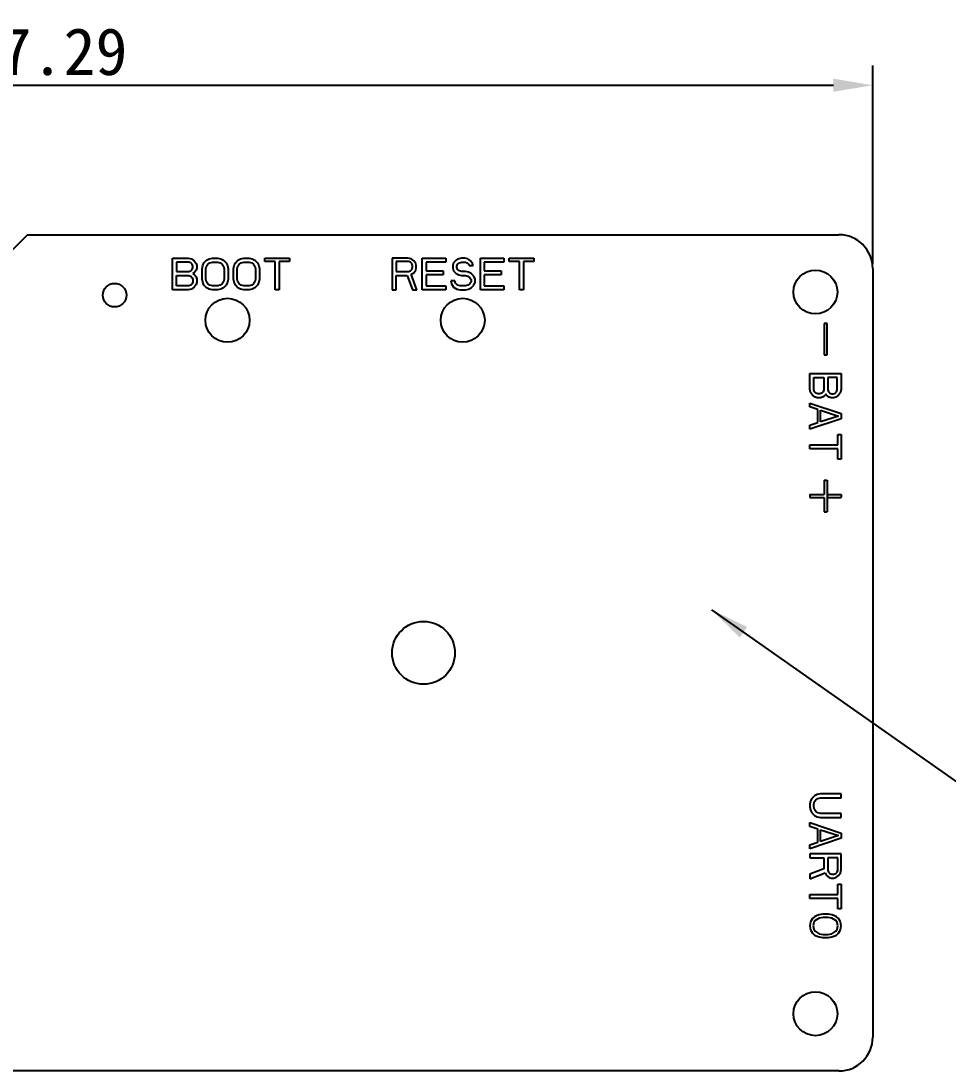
# Model space of a CAD drawing. Header units: millimetres. Extents: x 16785 to 17171, y 29514 to 29787.
# Drawn here: x 16930.3 to 16989.4, y 29668.3 to 29735.2 of the extents above; entities that cross this region are included whole.
import ezdxf

# ---------------------------------------------------------------- set-up
doc = ezdxf.new("R2010")
doc.units = ezdxf.units.MM
doc.header["$PDMODE"] = 2
doc.styles.get("Standard").update_dxf_attribs({"font": ''})
doc.styles.get('Standard').set_extended_font_data('SimSun')
doc.dimstyles.new('ISO-25', dxfattribs={"dimtxt": 3, "dimasz": 2.5, "dimexe": 1.25, "dimexo": 0.3, "dimtad": 1, "dimdsep": 46, "dimtxsty": 'Standard', "dimcen": 2.5, "dimclrd": 5, "dimclre": 5, "dimadec": 0, "dimazin": 0, "dimtfac": 1, "dimtmove": 0, "dimatfit": 3, "dimfxl": 1, "dimarcsym": 0})

# ---------------------------------------------------------------- blocks, each defined once
blk = doc.blocks.new('*D12')
at = {"color": 5, "lineweight": -2}
for p, q in [((16877.28, 29719.707), (16877.28, 29732.338)), ((16984.57, 29719.707), (16984.57, 29732.338)), ((16879.78, 29731.088), (16982.07, 29731.088))]:
    blk.add_line(p, q, dxfattribs=at)
at = {"color": 5}
for points in [[(16879.78, 29731.505), (16879.78, 29730.671), (16877.28, 29731.088)], [(16982.07, 29731.505), (16982.07, 29730.671), (16984.57, 29731.088)]]:
    blk.add_solid(points, dxfattribs=at)
at = {"layer": 'Defpoints', "color": 0}
for p in [(16984.57, 29731.088), (16877.28, 29719.407), (16984.57, 29719.407)]:
    blk.add_point(p, dxfattribs=at)
at = {"color": 0, "insert": (16930.925, 29733.213), "char_height": 3, "attachment_point": 5}
blk.add_mtext('107.29', dxfattribs=at)

msp = doc.modelspace()

# ---------------------------------------------------------------- linework, layer by layer
at = {"color": 7, "linetype": 'Continuous'}
for p, q in [((16930.68, 29721.557), (16929.68, 29720.557)), ((16930.68, 29721.557), (16982.42, 29721.557)), ((16984.57, 29719.407), (16984.57, 29670.407)), ((16982.42, 29668.257), (16879.43, 29668.257))]:
    msp.add_line(p, q, dxfattribs=at)
at = {"color": 4, "linetype": 'Continuous'}
for p, q in [((16939.925, 29718.057), (16939.925, 29720.057)), ((16939.925, 29720.057), (16940.925, 29720.057)), ((16940.175, 29719.801), (16940.175, 29719.205)), ((16940.967, 29719.801), (16940.175, 29719.801)), ((16940.925, 29720.057), (16941.133, 29720.014)), ((16941.092, 29719.759), (16940.967, 29719.801)), ((16941.175, 29719.674), (16941.092, 29719.759)), ((16941.133, 29720.014), (16941.3, 29719.886)), ((16941.217, 29719.546), (16941.175, 29719.674)), ((16941.217, 29719.461), (16941.217, 29719.546)), ((16941.3, 29719.886), (16941.425, 29719.716)), ((16941.425, 29719.716), (16941.467, 29719.588)), ((16941.467, 29719.588), (16941.467, 29719.418)), ((16941.8, 29719.376), (16941.842, 29719.588)), ((16941.842, 29719.588), (16941.925, 29719.759)), ((16941.925, 29719.759), (16942.092, 29719.929)), ((16942.05, 29719.376), (16942.092, 29719.546)), ((16942.092, 29719.929), (16942.258, 29720.014)), ((16942.092, 29719.546), (16942.175, 29719.674)), ((16942.175, 29719.674), (16942.3, 29719.759)), ((16942.258, 29720.014), (16942.467, 29720.057)), ((16942.3, 29719.759), (16942.467, 29719.801)), ((16942.467, 29720.057), (16942.8, 29720.057)), ((16942.467, 29719.801), (16942.8, 29719.801)), ((16942.8, 29720.057), (16943.008, 29720.014)), ((16942.8, 29719.801), (16942.967, 29719.759)), ((16942.967, 29719.759), (16943.092, 29719.674)), ((16943.008, 29720.014), (16943.175, 29719.929)), ((16943.092, 29719.674), (16943.175, 29719.546)), ((16943.175, 29719.929), (16943.342, 29719.759)), ((16943.175, 29719.546), (16943.217, 29719.376)), ((16943.342, 29719.759), (16943.425, 29719.588)), ((16943.425, 29719.588), (16943.467, 29719.376)), ((16943.8, 29719.376), (16943.842, 29719.588)), ((16943.842, 29719.588), (16943.925, 29719.759)), ((16943.925, 29719.759), (16944.092, 29719.929)), ((16944.05, 29719.376), (16944.092, 29719.546)), ((16944.092, 29719.929), (16944.258, 29720.014)), ((16944.092, 29719.546), (16944.175, 29719.674)), ((16944.175, 29719.674), (16944.3, 29719.759)), ((16944.258, 29720.014), (16944.467, 29720.057)), ((16944.3, 29719.759), (16944.467, 29719.801)), ((16944.467, 29720.057), (16944.8, 29720.057)), ((16944.467, 29719.801), (16944.8, 29719.801)), ((16944.8, 29720.057), (16945.008, 29720.014)), ((16944.8, 29719.801), (16944.967, 29719.759)), ((16944.967, 29719.759), (16945.092, 29719.674)), ((16945.008, 29720.014), (16945.175, 29719.929)), ((16945.092, 29719.674), (16945.175, 29719.546)), ((16945.175, 29719.929), (16945.342, 29719.759)), ((16945.175, 29719.546), (16945.217, 29719.376)), ((16945.342, 29719.759), (16945.425, 29719.588)), ((16945.425, 29719.588), (16945.467, 29719.376)), ((16945.8, 29719.844), (16945.8, 29720.057)), ((16945.8, 29720.057), (16947.383, 29720.057)), ((16946.467, 29719.844), (16945.8, 29719.844)), ((16946.467, 29718.057), (16946.467, 29719.844)), ((16946.717, 29719.844), (16946.717, 29718.057)), ((16947.383, 29719.844), (16946.717, 29719.844)), ((16947.383, 29720.057), (16947.383, 29719.844)), ((16953.925, 29720.057), (16953.925, 29718.057)), ((16954.925, 29720.057), (16953.925, 29720.057)), ((16954.175, 29719.844), (16954.175, 29719.205)), ((16954.967, 29719.844), (16954.175, 29719.844)), ((16955.133, 29720.014), (16954.925, 29720.057)), ((16955.092, 29719.801), (16954.967, 29719.844)), ((16955.175, 29719.716), (16955.092, 29719.801)), ((16955.3, 29719.886), (16955.133, 29720.014)), ((16955.217, 29719.588), (16955.175, 29719.716)), ((16955.217, 29719.461), (16955.217, 29719.588)), ((16955.425, 29719.716), (16955.3, 29719.886)), ((16955.467, 29719.588), (16955.425, 29719.716)), ((16955.467, 29719.418), (16955.467, 29719.588)), ((16955.842, 29718.057), (16955.842, 29720.057)), ((16955.842, 29720.057), (16957.342, 29720.057)), ((16956.092, 29719.801), (16956.092, 29719.248)), ((16957.342, 29719.801), (16956.092, 29719.801)), ((16957.342, 29720.057), (16957.342, 29719.801)), ((16957.842, 29719.759), (16957.8, 29719.588)), ((16957.8, 29719.588), (16957.8, 29719.418)), ((16958.008, 29719.929), (16957.842, 29719.759)), ((16958.175, 29720.014), (16958.008, 29719.929)), ((16958.05, 29719.546), (16958.092, 29719.674)), ((16958.05, 29719.461), (16958.05, 29719.546)), ((16958.092, 29719.674), (16958.217, 29719.759)), ((16958.342, 29720.057), (16958.175, 29720.014)), ((16958.217, 29719.759), (16958.342, 29719.801)), ((16958.55, 29720.057), (16958.342, 29720.057)), ((16958.342, 29719.801), (16958.592, 29719.801)), ((16958.758, 29720.014), (16958.55, 29720.057)), ((16958.592, 29719.801), (16958.717, 29719.759)), ((16958.717, 29719.759), (16958.8, 29719.674)), ((16958.925, 29719.886), (16958.758, 29720.014)), ((16958.8, 29719.674), (16958.842, 29719.588)), ((16958.842, 29719.588), (16959.092, 29719.588)), ((16959.05, 29719.716), (16958.925, 29719.886)), ((16959.092, 29719.588), (16959.05, 29719.716)), ((16959.55, 29720.057), (16961.05, 29720.057)), ((16959.55, 29718.057), (16959.55, 29720.057)), ((16961.05, 29719.801), (16959.8, 29719.801)), ((16959.8, 29719.801), (16959.8, 29719.248)), ((16961.05, 29720.057), (16961.05, 29719.801)), ((16961.383, 29720.057), (16962.967, 29720.057)), ((16961.383, 29719.844), (16961.383, 29720.057)), ((16962.05, 29719.844), (16961.383, 29719.844)), ((16962.05, 29718.057), (16962.05, 29719.844)), ((16962.967, 29719.844), (16962.3, 29719.844)), ((16962.3, 29719.844), (16962.3, 29718.057)), ((16962.967, 29720.057), (16962.967, 29719.844)), ((16940.175, 29719.205), (16940.967, 29719.205)), ((16940.175, 29718.312), (16940.175, 29718.95)), ((16940.175, 29718.95), (16940.967, 29718.95)), ((16940.967, 29719.205), (16941.092, 29719.248)), ((16940.967, 29718.95), (16941.092, 29718.908)), ((16941.092, 29719.248), (16941.175, 29719.333)), ((16941.092, 29718.908), (16941.175, 29718.822)), ((16941.175, 29719.333), (16941.217, 29719.461)), ((16941.175, 29718.822), (16941.217, 29718.695)), ((16941.3, 29719.12), (16941.217, 29719.078)), ((16941.217, 29719.078), (16941.3, 29719.035)), ((16941.425, 29719.291), (16941.3, 29719.12)), ((16941.3, 29719.035), (16941.425, 29718.865)), ((16941.467, 29719.418), (16941.425, 29719.291)), ((16941.425, 29718.865), (16941.467, 29718.737)), ((16941.8, 29718.737), (16941.8, 29719.376)), ((16942.05, 29718.737), (16942.05, 29719.376)), ((16943.217, 29719.376), (16943.217, 29718.737)), ((16943.467, 29719.376), (16943.467, 29718.737)), ((16943.8, 29718.737), (16943.8, 29719.376)), ((16944.05, 29718.737), (16944.05, 29719.376)), ((16945.217, 29719.376), (16945.217, 29718.737)), ((16945.467, 29719.376), (16945.467, 29718.737)), ((16954.175, 29719.205), (16954.967, 29719.205)), ((16954.175, 29718.057), (16954.175, 29718.95)), ((16954.175, 29718.95), (16954.883, 29718.95)), ((16954.883, 29718.95), (16955.217, 29718.057)), ((16954.967, 29719.205), (16955.092, 29719.248)), ((16955.092, 29719.248), (16955.175, 29719.333)), ((16955.133, 29719.035), (16955.3, 29719.12)), ((16955.508, 29718.057), (16955.133, 29719.035)), ((16955.175, 29719.333), (16955.217, 29719.461)), ((16955.3, 29719.12), (16955.425, 29719.291)), ((16955.425, 29719.291), (16955.467, 29719.418)), ((16956.092, 29719.248), (16957.175, 29719.248)), ((16957.175, 29718.993), (16956.092, 29718.993)), ((16956.092, 29718.993), (16956.092, 29718.312)), ((16957.175, 29719.248), (16957.175, 29718.993)), ((16957.8, 29719.418), (16957.842, 29719.248)), ((16957.842, 29719.248), (16958.008, 29719.078)), ((16958.008, 29719.078), (16958.175, 29718.993)), ((16958.092, 29719.333), (16958.05, 29719.461)), ((16958.217, 29719.248), (16958.092, 29719.333)), ((16958.175, 29718.993), (16958.342, 29718.95)), ((16958.342, 29719.205), (16958.217, 29719.248)), ((16958.592, 29719.205), (16958.342, 29719.205)), ((16958.342, 29718.95), (16958.592, 29718.95)), ((16958.8, 29719.163), (16958.592, 29719.205)), ((16958.592, 29718.95), (16958.758, 29718.908)), ((16958.758, 29718.908), (16958.883, 29718.822)), ((16958.967, 29719.078), (16958.8, 29719.163)), ((16958.883, 29718.822), (16958.967, 29718.695)), ((16959.133, 29718.908), (16958.967, 29719.078)), ((16959.217, 29718.737), (16959.133, 29718.908)), ((16959.8, 29719.248), (16960.883, 29719.248)), ((16960.883, 29718.993), (16959.8, 29718.993)), ((16959.8, 29718.993), (16959.8, 29718.312)), ((16960.883, 29719.248), (16960.883, 29718.993)), ((16940.967, 29718.312), (16940.175, 29718.312)), ((16941.092, 29718.354), (16940.967, 29718.312)), ((16941.175, 29718.439), (16941.092, 29718.354)), ((16941.3, 29718.227), (16941.133, 29718.099)), ((16941.217, 29718.567), (16941.175, 29718.439)), ((16941.217, 29718.695), (16941.217, 29718.567)), ((16941.425, 29718.397), (16941.3, 29718.227)), ((16941.467, 29718.525), (16941.425, 29718.397)), ((16941.467, 29718.737), (16941.467, 29718.525)), ((16941.842, 29718.525), (16941.8, 29718.737)), ((16941.925, 29718.354), (16941.842, 29718.525)), ((16942.092, 29718.184), (16941.925, 29718.354)), ((16942.092, 29718.567), (16942.05, 29718.737)), ((16942.175, 29718.439), (16942.092, 29718.567)), ((16942.258, 29718.099), (16942.092, 29718.184)), ((16942.3, 29718.354), (16942.175, 29718.439)), ((16942.467, 29718.312), (16942.3, 29718.354)), ((16942.8, 29718.312), (16942.467, 29718.312)), ((16942.967, 29718.354), (16942.8, 29718.312)), ((16943.092, 29718.439), (16942.967, 29718.354)), ((16943.175, 29718.184), (16943.008, 29718.099)), ((16943.175, 29718.567), (16943.092, 29718.439)), ((16943.217, 29718.737), (16943.175, 29718.567)), ((16943.342, 29718.354), (16943.175, 29718.184)), ((16943.425, 29718.525), (16943.342, 29718.354)), ((16943.467, 29718.737), (16943.425, 29718.525)), ((16943.842, 29718.525), (16943.8, 29718.737)), ((16943.925, 29718.354), (16943.842, 29718.525)), ((16944.092, 29718.184), (16943.925, 29718.354)), ((16944.092, 29718.567), (16944.05, 29718.737)), ((16944.175, 29718.439), (16944.092, 29718.567)), ((16944.258, 29718.099), (16944.092, 29718.184)), ((16944.3, 29718.354), (16944.175, 29718.439)), ((16944.467, 29718.312), (16944.3, 29718.354)), ((16944.8, 29718.312), (16944.467, 29718.312)), ((16944.967, 29718.354), (16944.8, 29718.312)), ((16945.092, 29718.439), (16944.967, 29718.354)), ((16945.175, 29718.184), (16945.008, 29718.099)), ((16945.175, 29718.567), (16945.092, 29718.439)), ((16945.217, 29718.737), (16945.175, 29718.567)), ((16945.342, 29718.354), (16945.175, 29718.184)), ((16945.425, 29718.525), (16945.342, 29718.354)), ((16945.467, 29718.737), (16945.425, 29718.525)), ((16956.092, 29718.312), (16957.342, 29718.312)), ((16957.342, 29718.312), (16957.342, 29718.057)), ((16957.925, 29718.61), (16957.675, 29718.61)), ((16957.675, 29718.61), (16957.717, 29718.439)), ((16957.717, 29718.439), (16957.842, 29718.227)), ((16957.842, 29718.227), (16958.05, 29718.099)), ((16957.967, 29718.482), (16957.925, 29718.61)), ((16958.092, 29718.354), (16957.967, 29718.482)), ((16958.258, 29718.312), (16958.092, 29718.354)), ((16958.592, 29718.312), (16958.258, 29718.312)), ((16958.758, 29718.354), (16958.592, 29718.312)), ((16958.883, 29718.439), (16958.758, 29718.354)), ((16958.8, 29718.099), (16958.967, 29718.184)), ((16958.967, 29718.567), (16958.883, 29718.439)), ((16958.967, 29718.695), (16958.967, 29718.567)), ((16958.967, 29718.184), (16959.133, 29718.354)), ((16959.133, 29718.354), (16959.217, 29718.525)), ((16959.217, 29718.525), (16959.217, 29718.737)), ((16959.8, 29718.312), (16961.05, 29718.312)), ((16961.05, 29718.312), (16961.05, 29718.057)), ((16940.925, 29718.057), (16939.925, 29718.057)), ((16941.133, 29718.099), (16940.925, 29718.057)), ((16942.467, 29718.057), (16942.258, 29718.099)), ((16942.8, 29718.057), (16942.467, 29718.057)), ((16943.008, 29718.099), (16942.8, 29718.057)), ((16944.467, 29718.057), (16944.258, 29718.099)), ((16944.8, 29718.057), (16944.467, 29718.057)), ((16945.008, 29718.099), (16944.8, 29718.057)), ((16946.717, 29718.057), (16946.467, 29718.057)), ((16953.925, 29718.057), (16954.175, 29718.057)), ((16955.217, 29718.057), (16955.508, 29718.057)), ((16957.342, 29718.057), (16955.842, 29718.057)), ((16958.05, 29718.099), (16958.258, 29718.057)), ((16958.258, 29718.057), (16958.592, 29718.057)), ((16958.592, 29718.057), (16958.8, 29718.099)), ((16961.05, 29718.057), (16959.55, 29718.057)), ((16962.3, 29718.057), (16962.05, 29718.057)), ((16981.67, 29715.907), (16981.47, 29715.907)), ((16981.47, 29715.907), (16981.47, 29713.907)), ((16981.67, 29713.907), (16981.67, 29715.907)), ((16981.47, 29713.907), (16981.67, 29713.907)), ((16980.57, 29712.707), (16982.57, 29712.707)), ((16980.57, 29711.707), (16980.57, 29712.707)), ((16980.825, 29712.457), (16981.464, 29712.457)), ((16980.825, 29711.665), (16980.825, 29712.457)), ((16981.464, 29712.457), (16981.464, 29711.665)), ((16982.315, 29712.457), (16981.719, 29712.457)), ((16981.719, 29712.457), (16981.719, 29711.665)), ((16982.315, 29711.665), (16982.315, 29712.457)), ((16982.57, 29712.707), (16982.57, 29711.707)), ((16980.612, 29711.498), (16980.57, 29711.707)), ((16980.74, 29711.332), (16980.612, 29711.498)), ((16980.868, 29711.54), (16980.825, 29711.665)), ((16980.953, 29711.457), (16980.868, 29711.54)), ((16981.081, 29711.415), (16980.953, 29711.457)), ((16981.336, 29711.457), (16981.208, 29711.415)), ((16981.421, 29711.54), (16981.336, 29711.457)), ((16981.464, 29711.665), (16981.421, 29711.54)), ((16981.719, 29711.665), (16981.761, 29711.54)), ((16981.761, 29711.54), (16981.847, 29711.457)), ((16981.847, 29711.457), (16981.974, 29711.415)), ((16982.059, 29711.415), (16982.187, 29711.457)), ((16982.187, 29711.457), (16982.272, 29711.54)), ((16982.272, 29711.54), (16982.315, 29711.665)), ((16982.527, 29711.498), (16982.4, 29711.332)), ((16982.57, 29711.707), (16982.527, 29711.498)), ((16980.57, 29710.832), (16982.57, 29710.165)), ((16980.57, 29710.582), (16980.57, 29710.832)), ((16980.91, 29711.207), (16980.74, 29711.332)), ((16981.038, 29711.165), (16980.91, 29711.207)), ((16981.251, 29711.165), (16981.038, 29711.165)), ((16981.208, 29711.415), (16981.081, 29711.415)), ((16981.378, 29711.207), (16981.251, 29711.165)), ((16981.549, 29711.332), (16981.378, 29711.207)), ((16981.591, 29711.415), (16981.549, 29711.332)), ((16981.634, 29711.332), (16981.591, 29711.415)), ((16981.804, 29711.207), (16981.634, 29711.332)), ((16981.932, 29711.165), (16981.804, 29711.207)), ((16982.102, 29711.165), (16981.932, 29711.165)), ((16981.974, 29711.415), (16982.059, 29711.415)), ((16982.229, 29711.207), (16982.102, 29711.165)), ((16982.4, 29711.332), (16982.229, 29711.207)), ((16981.081, 29710.415), (16980.57, 29710.582)), ((16981.081, 29709.582), (16981.081, 29710.415)), ((16981.251, 29710.373), (16982.4, 29709.998)), ((16981.251, 29709.623), (16981.251, 29710.373)), ((16982.57, 29710.165), (16982.57, 29709.832)), ((16982.57, 29709.832), (16980.57, 29709.165)), ((16980.57, 29709.415), (16981.081, 29709.582)), ((16982.4, 29709.998), (16981.251, 29709.623)), ((16980.57, 29709.165), (16980.57, 29709.415)), ((16982.357, 29708.832), (16982.57, 29708.832)), ((16982.357, 29708.165), (16982.357, 29708.832)), ((16982.57, 29708.832), (16982.57, 29707.248)), ((16980.57, 29708.165), (16982.357, 29708.165)), ((16980.57, 29707.915), (16980.57, 29708.165)), ((16982.357, 29707.915), (16980.57, 29707.915)), ((16982.357, 29707.248), (16982.357, 29707.915)), ((16982.57, 29707.248), (16982.357, 29707.248)), ((16981.47, 29705.907), (16981.67, 29705.907)), ((16981.47, 29705.907), (16981.47, 29705.007)), ((16981.67, 29705.907), (16981.67, 29703.907)), ((16980.57, 29705.007), (16981.47, 29705.007)), ((16980.57, 29705.007), (16980.57, 29704.807)), ((16980.57, 29704.807), (16981.47, 29704.807)), ((16981.47, 29704.807), (16981.47, 29703.907)), ((16981.67, 29705.007), (16982.57, 29705.007)), ((16981.67, 29704.807), (16982.57, 29704.807)), ((16982.57, 29705.007), (16982.57, 29704.807)), ((16981.47, 29703.907), (16981.67, 29703.907)), ((16980.612, 29685.466), (16980.57, 29685.258)), ((16980.698, 29685.633), (16980.612, 29685.466)), ((16980.868, 29685.799), (16980.698, 29685.633)), ((16980.825, 29685.258), (16980.868, 29685.424)), ((16981.038, 29685.883), (16980.868, 29685.799)), ((16980.868, 29685.424), (16980.953, 29685.549)), ((16980.953, 29685.549), (16981.081, 29685.633)), ((16981.251, 29685.924), (16981.038, 29685.883)), ((16981.081, 29685.633), (16981.251, 29685.674)), ((16982.57, 29685.924), (16981.251, 29685.924)), ((16981.251, 29685.674), (16982.57, 29685.674)), ((16982.57, 29685.674), (16982.57, 29685.924)), ((16980.57, 29685.258), (16980.57, 29685.091)), ((16980.57, 29685.091), (16980.612, 29684.883)), ((16980.612, 29684.883), (16980.698, 29684.716)), ((16980.698, 29684.716), (16980.868, 29684.549)), ((16980.825, 29685.091), (16980.825, 29685.258)), ((16980.868, 29684.924), (16980.825, 29685.091)), ((16980.953, 29684.799), (16980.868, 29684.924)), ((16981.081, 29684.716), (16980.953, 29684.799)), ((16981.251, 29684.674), (16981.081, 29684.716)), ((16982.57, 29684.674), (16981.251, 29684.674)), ((16982.57, 29684.424), (16982.57, 29684.674)), ((16980.57, 29684.091), (16982.57, 29683.424)), ((16980.57, 29683.841), (16980.57, 29684.091)), ((16980.868, 29684.549), (16981.038, 29684.466)), ((16981.038, 29684.466), (16981.251, 29684.424)), ((16981.251, 29684.424), (16982.57, 29684.424)), ((16981.081, 29683.674), (16980.57, 29683.841)), ((16981.081, 29682.841), (16981.081, 29683.674)), ((16981.251, 29683.633), (16982.4, 29683.258)), ((16981.251, 29682.883), (16981.251, 29683.633)), ((16982.57, 29683.424), (16982.57, 29683.091)), ((16982.57, 29683.091), (16980.57, 29682.424)), ((16980.57, 29682.674), (16981.081, 29682.841)), ((16980.57, 29682.424), (16980.57, 29682.674)), ((16982.4, 29683.258), (16981.251, 29682.883)), ((16982.57, 29682.091), (16980.57, 29682.091)), ((16980.57, 29682.091), (16980.57, 29681.841)), ((16982.57, 29681.091), (16982.57, 29682.091)), ((16980.57, 29681.841), (16981.464, 29681.841)), ((16981.464, 29681.841), (16981.464, 29681.133)), ((16982.357, 29681.841), (16981.719, 29681.841)), ((16981.719, 29681.841), (16981.719, 29681.049)), ((16982.357, 29681.049), (16982.357, 29681.841)), ((16981.464, 29681.133), (16980.57, 29680.799)), ((16980.57, 29680.508), (16981.549, 29680.883)), ((16980.57, 29680.799), (16980.57, 29680.508)), ((16981.549, 29680.883), (16981.634, 29680.716)), ((16981.634, 29680.716), (16981.804, 29680.591)), ((16981.719, 29681.049), (16981.761, 29680.924)), ((16981.761, 29680.924), (16981.847, 29680.841)), ((16981.847, 29680.841), (16981.974, 29680.799)), ((16981.974, 29680.799), (16982.102, 29680.799)), ((16982.102, 29680.799), (16982.229, 29680.841)), ((16982.229, 29680.841), (16982.315, 29680.924)), ((16982.229, 29680.591), (16982.4, 29680.716)), ((16982.315, 29680.924), (16982.357, 29681.049)), ((16982.4, 29680.716), (16982.527, 29680.883)), ((16982.527, 29680.883), (16982.57, 29681.091)), ((16981.804, 29680.591), (16981.932, 29680.549)), ((16981.932, 29680.549), (16982.102, 29680.549)), ((16982.102, 29680.549), (16982.229, 29680.591)), ((16982.357, 29680.174), (16982.57, 29680.174)), ((16982.357, 29679.508), (16982.357, 29680.174)), ((16982.57, 29680.174), (16982.57, 29678.591)), ((16980.57, 29679.508), (16982.357, 29679.508)), ((16980.57, 29679.258), (16980.57, 29679.508)), ((16982.357, 29679.258), (16980.57, 29679.258)), ((16982.357, 29678.591), (16982.357, 29679.258)), ((16980.868, 29678.091), (16980.74, 29677.966)), ((16981.038, 29678.174), (16980.868, 29678.091)), ((16981.166, 29678.008), (16980.91, 29677.841)), ((16981.166, 29678.216), (16981.038, 29678.174)), ((16981.378, 29678.258), (16981.166, 29678.216)), ((16981.421, 29678.049), (16981.166, 29678.008)), ((16981.761, 29678.258), (16981.378, 29678.258)), ((16981.719, 29678.049), (16981.421, 29678.049)), ((16981.974, 29678.008), (16981.719, 29678.049)), ((16981.974, 29678.216), (16981.761, 29678.258)), ((16982.102, 29678.174), (16981.974, 29678.216)), ((16982.229, 29677.841), (16981.974, 29678.008)), ((16982.272, 29678.091), (16982.102, 29678.174)), ((16982.4, 29677.966), (16982.272, 29678.091)), ((16982.57, 29678.591), (16982.357, 29678.591)), ((16980.612, 29677.758), (16980.57, 29677.508)), ((16980.57, 29677.508), (16980.612, 29677.258)), ((16980.74, 29677.966), (16980.612, 29677.758)), ((16980.825, 29677.716), (16980.783, 29677.508)), ((16980.783, 29677.508), (16980.825, 29677.299)), ((16980.91, 29677.841), (16980.825, 29677.716)), ((16980.825, 29677.299), (16980.91, 29677.174)), ((16982.315, 29677.716), (16982.229, 29677.841)), ((16982.229, 29677.174), (16982.315, 29677.299)), ((16982.357, 29677.508), (16982.315, 29677.716)), ((16982.315, 29677.299), (16982.357, 29677.508)), ((16982.527, 29677.758), (16982.4, 29677.966)), ((16982.57, 29677.508), (16982.527, 29677.758)), ((16982.527, 29677.258), (16982.57, 29677.508)), ((16980.612, 29677.258), (16980.74, 29677.049)), ((16980.74, 29677.049), (16980.868, 29676.924)), ((16980.868, 29676.924), (16981.038, 29676.841)), ((16980.91, 29677.174), (16981.166, 29677.008)), ((16981.038, 29676.841), (16981.166, 29676.799)), ((16981.166, 29677.008), (16981.421, 29676.966)), ((16981.166, 29676.799), (16981.378, 29676.758)), ((16981.378, 29676.758), (16981.761, 29676.758)), ((16981.421, 29676.966), (16981.719, 29676.966)), ((16981.719, 29676.966), (16981.974, 29677.008)), ((16981.761, 29676.758), (16981.974, 29676.799)), ((16981.974, 29677.008), (16982.229, 29677.174)), ((16981.974, 29676.799), (16982.102, 29676.841)), ((16982.102, 29676.841), (16982.272, 29676.924)), ((16982.272, 29676.924), (16982.4, 29677.049)), ((16982.4, 29677.049), (16982.527, 29677.258))]:
    msp.add_line(p, q, dxfattribs=at)
at = {"color": 7, "linetype": 'Continuous'}
for centre, radius in [((16980.92, 29717.907), 1.4), ((16936.225, 29717.707), 0.75), ((16943.425, 29716.107), 1.4), ((16958.425, 29716.107), 1.4), ((16955.925, 29694.907), 2), ((16980.92, 29671.907), 1.4)]:
    msp.add_circle(centre, radius, dxfattribs=at)
for centre, start, end in [((16982.42, 29719.407), 0, 90), ((16982.42, 29670.407), 270, 0)]:
    msp.add_arc(centre, 2.15, start, end, dxfattribs=at)

# ---------------------------------------------------------------- dimensions: what is measured, and where the dimension line sits
dim = msp.add_linear_dim(base=(16984.57, 29731.088), p1=(16877.28, 29719.407), p2=(16984.57, 29719.407), dimstyle='ISO-25')
dim.commit()
dim.dimension.update_dxf_attribs({"geometry": '*D12', "text_midpoint": (16930.925, 29733.213)})

# ---------------------------------------------------------------- leaders
msp.add_leader([(16974.285, 29697.661), (17011.399, 29671.59)], dimstyle='ISO-25', override={"dimgap": 0.625, "dimtad": 0})

doc.saveas('drawing.dxf')
